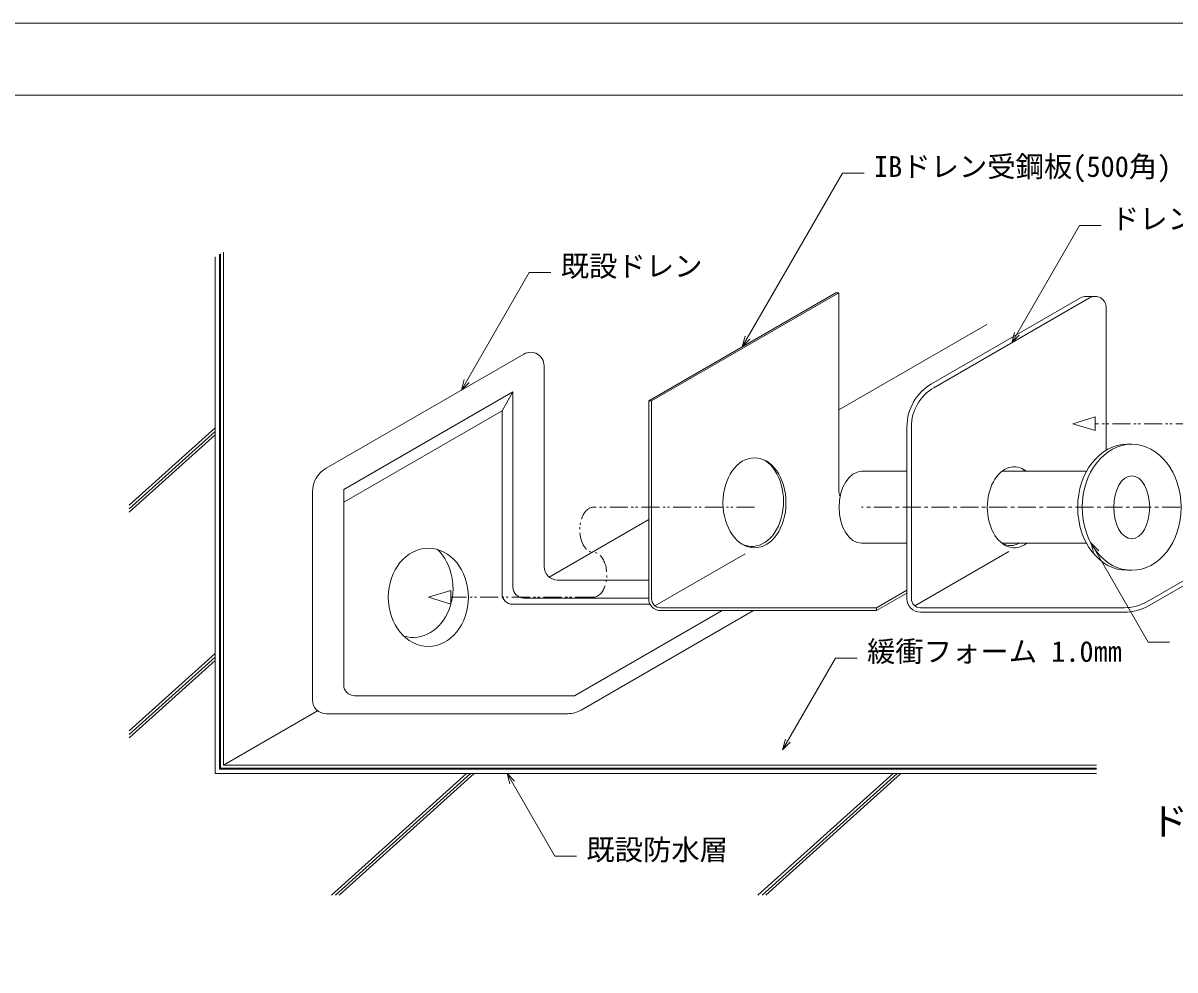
# Model space of a CAD drawing. Units: millimetres, scale not verified. Extents: x -840 to 840, y -594 to 594.
# Drawn here: x -200 to 439, y 68 to 594 of the extents above; entities that cross this region are included whole.
import ezdxf
from ezdxf.enums import TextEntityAlignment as Align

# ---------------------------------------------------------------- set-up
doc = ezdxf.new("R2010")
doc.units = ezdxf.units.MM
doc.header["$LTSCALE"] = 2
doc.linetypes.add('CHAIN1', pattern=[8, 5, -1, 1, -1])
doc.linetypes.add('DOUBLE_CHAIN1', pattern=[8.8, 5, -1, 0.6, -0.6, 0.6, -1])
for name, color, linetype, lineweight in [('0-0_緩衝フォーム', 7, 'Continuous', 9), ('0-1_部材(積層鋼板)', 4, 'Continuous', 9), ('0-2_増張りシート', 7, 'Continuous', 9), ('0-3_部材(ﾄﾞﾚﾝ)', 4, 'Continuous', 9), ('0-4_中心線', 2, 'CHAIN1', 9), ('0-5_寸法線', 7, 'Continuous', 9), ('0-8_躯体', 7, 'Continuous', 9), ('0-A_文字', 5, 'Continuous', 9), ('0-B_輪郭線', 2, 'Continuous', 9), ('0-C_図面枠', 7, 'Continuous', 9)]:
    doc.layers.add(name, color=color, linetype=linetype, lineweight=lineweight)
doc.styles.add('ＭＳ ゴシック', font='')
doc.styles.get('ＭＳ ゴシック').set_extended_font_data('MS Gothic')

msp = doc.modelspace()

# ---------------------------------------------------------------- linework, layer by layer
at = {"layer": '0-0_緩衝フォーム'}
for p, q in [((-90.838, 180.142), (-90.838, 465.847)), ((-89.172, 181.809), (-89.172, 466.809)), ((252.546, 379.1), (334.813, 426.596)), ((91.763, 286.272), (147.04, 318.186)), ((-89.172, 181.809), (-36.842, 212.022)), ((-90.838, 180.142), (395.828, 180.142)), ((-89.172, 181.809), (395.828, 181.809))]:
    msp.add_line(p, q, dxfattribs=at)
at = {"layer": '0-1_部材(積層鋼板)', "color": 7}
for p, q in [((148.623, 384.239), (147.04, 384.239)), ((150.508, 270.327), (200.584, 299.239)), ((273.623, 269.239), (290.441, 278.949)), ((273.623, 267.656), (290.441, 277.366)), ((153.623, 269.239), (273.623, 269.239)), ((273.623, 269.239), (273.623, 267.656)), ((153.623, 267.656), (273.623, 267.656))]:
    msp.add_line(p, q, dxfattribs=at)
for points in [[(147.04, 274.239), (147.04, 384.239), (250.963, 444.239)], [(148.623, 274.239), (148.623, 384.239), (252.546, 444.239)], [(252.546, 334.239), (252.546, 444.239), (250.963, 444.239)]]:
    msp.add_lwpolyline(points, dxfattribs=at)
for centre, radius, end in [((257.546, 334.239), 5, 214.79858), ((153.623, 274.239), 6.583, 270), ((153.623, 274.239), 5, 270)]:
    msp.add_arc(centre, radius, 180, end, dxfattribs=at)
msp.add_ellipse((205.781, 327.528), major_axis=(0, -25), ratio=0.7, dxfattribs=at)
msp.add_ellipse((204.409, 328.319), major_axis=(0, -25), ratio=0.7, start_param=5.9413791, end_param=8.9984348, dxfattribs=at)
at = {"layer": '0-2_増張りシート'}
for p, q in [((394.944, 442.164), (389.944, 442.164)), ((304.191, 393.621), (386.819, 441.326)), ((305.441, 391.456), (391.819, 441.326)), ((401.194, 356.763), (401.194, 435.914)), ((290.441, 274.239), (290.441, 369.805)), ((292.941, 274.239), (292.941, 369.805)), ((423.743, 272.588), (505.994, 320.076)), ((424.993, 270.423), (505.994, 317.189)), ((294.827, 270.327), (347.068, 300.489)), ((297.941, 269.239), (411.243, 269.239)), ((297.941, 266.739), (411.243, 266.739))]:
    msp.add_line(p, q, dxfattribs=at)
for centre, radius, start, end in [((389.944, 435.914), 6.25, 90, 120), ((394.944, 435.914), 6.25, 0, 120), ((317.941, 369.805), 27.5, 120, 180), ((317.941, 369.805), 25, 120, 180), ((297.941, 274.239), 7.5, 180, 270), ((297.941, 274.239), 5, 180, 270), ((411.243, 294.239), 25, 270, 300), ((411.243, 294.239), 27.5, 270, 300)]:
    msp.add_arc(centre, radius, start, end, dxfattribs=at)
for centre, start_param, end_param in [((350.099, 325.028), 2.6657104, 6.7590676), ((347.934, 326.278), 2.5559071, 2.6967634), ((347.934, 326.278), 5.9931707, 6.6180815)]:
    msp.add_ellipse(centre, major_axis=(0, -22.5), ratio=0.666667, start_param=start_param, end_param=end_param, dxfattribs=at)
at = {"layer": '0-3_部材(ﾄﾞﾚﾝ)', "color": 6}
for p, q in [((-32.17, 346.719), (77.685, 410.144)), ((88.935, 292.139), (88.935, 403.648)), ((-22.35, 334.889), (71.614, 389.139)), ((65.552, 378.639), (71.614, 389.139)), ((71.614, 280.639), (71.614, 389.139)), ((-22.35, 327.889), (65.552, 378.639)), ((65.552, 277.139), (65.552, 378.639)), ((-39.67, 217.889), (-39.67, 333.729)), ((-22.35, 226.389), (-22.35, 334.889)), ((96.435, 284.639), (147.04, 284.639)), ((71.552, 271.139), (147.815, 271.139)), ((77.614, 274.639), (147.04, 274.639)), ((105.9, 220.389), (187.769, 267.656)), ((109.561, 212.398), (205.269, 267.656)), ((-16.35, 220.389), (105.9, 220.389)), ((-32.17, 210.389), (102.061, 210.389))]:
    msp.add_line(p, q, dxfattribs=at)
at = {"layer": '0-3_部材(ﾄﾞﾚﾝ)'}
for p, q in [((412.792, 360.028), (415.292, 360.028)), ((290.441, 345.028), (265.292, 345.028)), ((390.224, 345.028), (343.227, 345.028)), ((290.441, 305.028), (265.292, 305.028)), ((390.224, 305.028), (343.227, 305.028)), ((412.792, 290.028), (415.292, 290.028))]:
    msp.add_line(p, q, dxfattribs=at)
at = {"layer": '0-3_部材(ﾄﾞﾚﾝ)', "color": 6}
for centre, radius, start, end in [((81.435, 403.648), 7.5, 0, 120), ((-24.67, 333.729), 15, 120, 180), ((96.435, 292.139), 7.5, 180, 270), ((71.552, 277.139), 6, 180, 270), ((77.614, 280.639), 6, 180, 270), ((-16.35, 226.389), 6, 180, 270), ((-32.17, 217.889), 7.5, 180, 270), ((102.061, 225.389), 15, 270, 300)]:
    msp.add_arc(centre, radius, start, end, dxfattribs=at)
at = {"layer": '0-3_部材(ﾄﾞﾚﾝ)'}
for centre, major_axis, ratio in [((412.792, 325.028), (0, -35), 0.785714), ((265.292, 325.028), (0, -20), 0.625)]:
    msp.add_ellipse(centre, major_axis=major_axis, ratio=ratio, start_param=3.1415927, end_param=6.2831853, dxfattribs=at)
for major_axis, ratio in [((0, -35), 0.785714), ((0, -17.5), 0.571429)]:
    msp.add_ellipse((415.292, 325.028), major_axis=major_axis, ratio=ratio, dxfattribs=at)
at = {"layer": '0-3_部材(ﾄﾞﾚﾝ)', "color": 6}
msp.add_ellipse((24.632, 275.028), major_axis=(0, -27.225), ratio=0.818182, dxfattribs=at)
msp.add_ellipse((16.059, 279.978), major_axis=(0, -27.225), ratio=0.818182, start_param=6.056361, end_param=8.7689894, dxfattribs=at)
at = {"layer": '0-4_中心線'}
msp.add_line((554.135, 325.028), (265.292, 325.028), dxfattribs=at)
at = {"layer": '0-5_寸法線'}
for p, q in [((199.001, 414.239), (254.657, 510.638)), ((254.657, 510.638), (266.657, 510.638)), ((348.63, 416.391), (386.286, 481.613)), ((386.286, 481.613), (398.286, 481.613)), ((43.026, 390.133), (80.681, 455.355)), ((80.681, 455.355), (92.681, 455.355)), ((382.531, 371.438), (395.031, 375.188)), ((382.531, 371.438), (395.031, 367.688)), ((395.031, 375.188), (395.031, 367.688)), ((392.724, 305.028), (424.375, 250.206)), ((24.632, 275.028), (37.132, 278.778)), ((37.132, 278.778), (37.132, 271.278)), ((24.632, 275.028), (37.132, 271.278)), ((424.375, 250.206), (436.375, 250.206)), ((221.379, 190.375), (250.785, 241.309)), ((250.785, 241.309), (262.785, 241.309)), ((68.335, 177.142), (94.869, 131.185)), ((94.869, 131.185), (106.869, 131.185))]:
    msp.add_line(p, q, dxfattribs=at)
at = {"layer": '0-5_寸法線', "linetype": 'DOUBLE_CHAIN1'}
for p, q in [((520.146, 371.438), (395.031, 371.438)), ((205.781, 325.028), (116.244, 325.028)), ((116.244, 275.028), (37.132, 275.028))]:
    msp.add_line(p, q, dxfattribs=at)
at = {"layer": '0-5_寸法線'}
for points in [[(203.244, 418.481), (199.001, 414.239), (200.554, 420.034)], [(352.873, 420.634), (348.63, 416.391), (350.183, 422.187)], [(47.268, 394.376), (43.026, 390.133), (44.578, 395.929)], [(396.966, 300.785), (392.724, 305.028), (394.277, 299.232)], [(225.622, 194.618), (221.379, 190.375), (222.932, 196.171)], [(72.578, 172.9), (68.335, 177.142), (69.888, 171.347)]]:
    msp.add_lwpolyline(points, dxfattribs=at)
at = {"layer": '0-5_寸法線', "linetype": 'DOUBLE_CHAIN1'}
for centre, start_param, end_param in [((116.244, 312.528), 3.1415927, 6.2831853), ((116.244, 287.528), 6.2831853, 9.424778)]:
    msp.add_ellipse(centre, major_axis=(0, -12.5), ratio=0.6, start_param=start_param, end_param=end_param, dxfattribs=at)
at = {"layer": '0-8_躯体'}
for p, q in [((-93.838, 177.142), (-93.838, 464.115)), ((-91.338, 179.642), (-91.338, 465.558)), ((-93.838, 369.123), (-141.6, 326.15)), ((-93.838, 367.166), (-141.6, 324.15)), ((-93.838, 365.256), (-141.6, 322.266)), ((-93.838, 243.788), (-141.6, 200.815)), ((-93.838, 241.831), (-141.6, 198.815)), ((-93.838, 239.922), (-141.6, 196.931)), ((-91.338, 179.642), (395.828, 179.642)), ((-93.838, 177.142), (395.828, 177.142)), ((45.806, 177.142), (-29.235, 109.625)), ((47.982, 177.142), (-26.984, 109.625)), ((50.103, 177.142), (-24.908, 109.625)), ((282.77, 177.142), (207.729, 109.625)), ((284.945, 177.142), (209.98, 109.625)), ((287.067, 177.142), (212.056, 109.625))]:
    msp.add_line(p, q, dxfattribs=at)
at = {"layer": '0-B_輪郭線'}
msp.add_lwpolyline([(800, 554), (-800, 554), (-800, -554), (800, -554)], close=True, dxfattribs=at)
at = {"layer": '0-C_図面枠'}
msp.add_lwpolyline([(840, -594), (840, 594), (-840, 594), (-840, -594)], close=True, dxfattribs=at)

# ---------------------------------------------------------------- texts
at = {"layer": '0-A_文字', "color": 7, "style": 'ＭＳ ゴシック'}
for s, height, p in [('IBドレン受鋼板(500角)', 11.54, (272.166, 505.063)), ('ドレン用増張りシート', 11.54, (403.795, 476.039)), ('既設ドレン', 11.54, (98.191, 449.781)), ('緩衝フォーム 1.0㎜', 11.54, (268.295, 235.734)), ('ドレン部納まり手順', 15.4, (425.555, 138.385)), ('既設防水層', 11.54, (112.378, 125.61))]:
    msp.add_text(s, height=height, dxfattribs=at).set_placement(p, align=Align.BOTTOM_LEFT)

doc.saveas('drawing.dxf')
